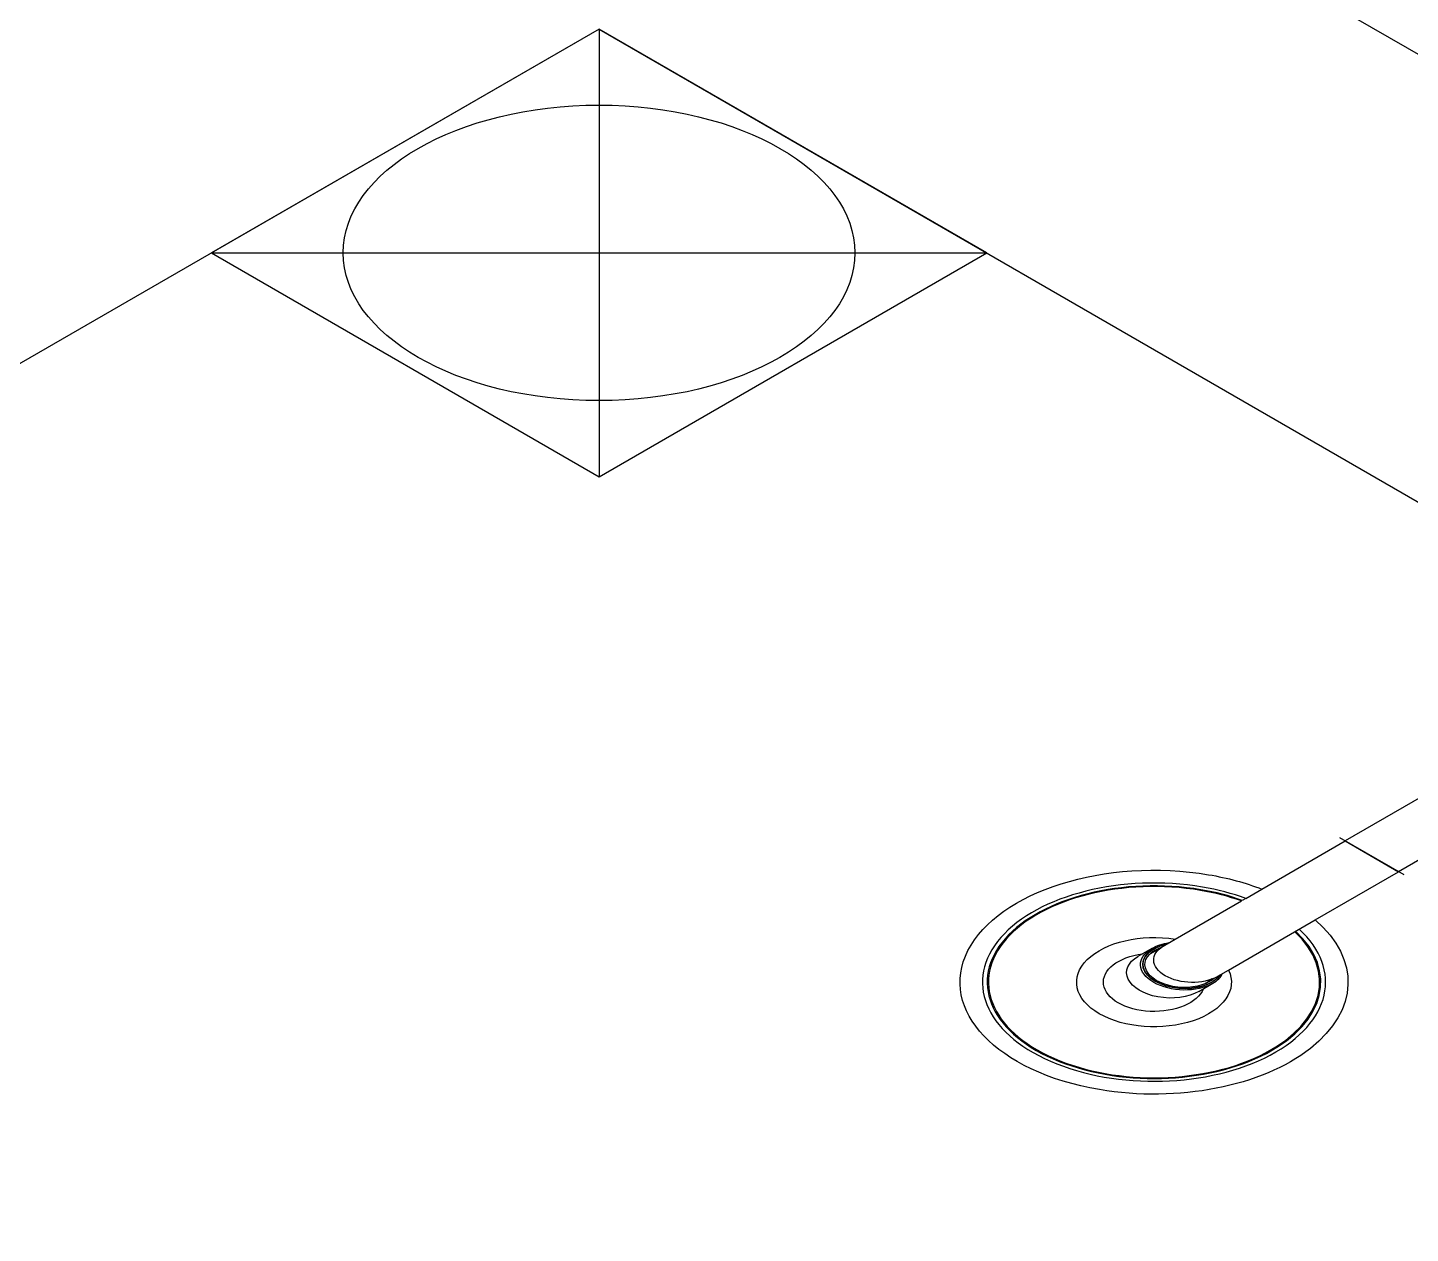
# Model space of a CAD drawing. Header units: millimetres. Extents: x 474.7 to 528.3, y 13.1 to 23.5.
# Drawn here: x 485.12 to 485.4983, y 16.5902 to 16.92 of the extents above; entities that cross this region are included whole.
import ezdxf

# ---------------------------------------------------------------- set-up
doc = ezdxf.new("R2010")
doc.units = ezdxf.units.MM
doc.header["$LTSCALE"] = 2.5
doc.linetypes.add('DASHDOT', pattern=[1, 0.5, -0.25, 0, -0.25])
doc.layers.add('I-ARQ', color=8, linetype='Continuous')

msp = doc.modelspace()

# ---------------------------------------------------------------- linework, layer by layer
at = {"layer": 'I-ARQ', "extrusion": (0, 0.816497, 0.57735)}
for p, q in [((485.38239, 16.98088, 7.89273), (487.13248, 15.97046, 9.32167)), ((485.27632, 16.91964, 7.97933), (484.28637, 16.34809, 8.78762)), ((485.27632, 16.91964, 7.97933), (485.17026, 16.8584, 8.06593)), ((485.27632, 16.91964, 7.97933), (487.02641, 15.90922, 9.40827)), ((485.38239, 16.8584, 8.06593), (485.27632, 16.91964, 7.97933)), ((485.27632, 16.91964, 7.97933), (485.27632, 16.79716, 8.15254)), ((485.17026, 16.8584, 8.06593), (485.27632, 16.79716, 8.15254)), ((485.17026, 16.8584, 8.06593), (485.38239, 16.8584, 8.06593)), ((485.27632, 16.79716, 8.15254), (485.38239, 16.8584, 8.06593))]:
    msp.add_line(p, q, dxfattribs=at)
at = {"layer": 'I-ARQ', "extrusion": (0, 0.816497, 0.57735), "elevation": 18.4217}
for points in [[(-485.56222, -2.95058), (-485.48046, -2.86881)], [(-485.57684, -2.93596), (-485.49508, -2.8542)]]:
    msp.add_lwpolyline(points, dxfattribs=at)
at = {"layer": 'I-ARQ', "ltscale": 0.06322, "extrusion": (0, 0.816497, 0.57735), "elevation": 18.4217}
for points in [[(-485.45765, -2.846), (-485.48046, -2.86881)], [(-485.47227, -2.83139), (-485.49508, -2.8542)], [(-485.45323, -2.84159), (-485.45765, -2.846)], [(-485.44853, -2.80765), (-485.47227, -2.83139)], [(-485.4272, -2.81556), (-485.43392, -2.82227)], [(-485.44182, -2.80094), (-485.44853, -2.80765)]]:
    msp.add_lwpolyline(points, dxfattribs=at)
at = {"layer": 'I-ARQ', "linetype": 'DASHDOT', "ltscale": 0.30975, "extrusion": (0, 0.816497, 0.57735), "elevation": 18.4217}
msp.add_lwpolyline([(-485.49654, -2.85273), (-485.479, -2.87028)], dxfattribs=at)
at = {"layer": 'I-ARQ', "ltscale": 0.258125, "extrusion": (0, 0.816497, 0.57735), "elevation": 18.4217}
msp.add_lwpolyline([(-485.48046, -2.86881), (-485.49508, -2.8542)], dxfattribs=at)
at = {"layer": 'I-ARQ', "extrusion": (0, 0.816497, 0.57735), "elevation": 18.4217}
for points in [[(-485.47227, -2.83139, -0.700978), (-485.41322, -2.75098, -1), (-485.4431, -2.85281, -0.07613), (-485.45765, -2.846)], [(-485.45323, -2.84159, 0.06962), (-485.44138, -2.84695, 5.480122), (-485.46785, -2.82697)], [(-485.44853, -2.80765, -3.836175), (-485.43392, -2.82227)], [(-485.44167, -2.79877, -1.802734), (-485.42503, -2.8154)]]:
    msp.add_lwpolyline(points, format="xyb", dxfattribs=at)
at = {"layer": 'I-ARQ', "ltscale": 0.06322, "extrusion": (0, 0.816497, 0.57735), "elevation": 18.4217}
for points in [[(-485.45323, -2.84159), (-485.45227, -2.84063, 0.067971), (-485.441, -2.84568, 5.429636), (-485.46689, -2.82601)], [(-485.43392, -2.82227), (-485.45204, -2.84039, 0.067551), (-485.44091, -2.84536, 5.416932), (-485.46665, -2.82577)]]:
    msp.add_lwpolyline(points, format="xyb", dxfattribs=at)
at = {"layer": 'I-ARQ', "ltscale": 0.067121, "extrusion": (0, 0.816497, 0.57735), "elevation": 18.4217}
for points in [[(-485.42755, -2.81792), (-485.42503, -2.8154)], [(-485.42503, -2.8154), (-485.42375, -2.81412)]]:
    msp.add_lwpolyline(points, dxfattribs=at)
at = {"layer": 'I-ARQ', "ltscale": 0.067122, "extrusion": (0, 0.816497, 0.57735), "elevation": 18.4217}
msp.add_lwpolyline([(-485.44038, -2.79749), (-485.44427, -2.80137, 0.128945), (-485.44692, -2.80604)], format="xyb", dxfattribs=at)
at = {"layer": 'I-ARQ', "extrusion": (0, 0.816497, 0.57735)}
msp.add_circle((-485.27632, -3.1474, 18.4217), 0.07, dxfattribs=at)
at = {"layer": 'I-ARQ', "extrusion": (5.55112e-17, -0.816497, -0.57735)}
for centre, major_axis, ratio, start_param, end_param in [((485.43587, 16.66338, 8.34174), (-0.00832, 0.0048, -0.00679), 0.939692, 3.141597, 6.283189), ((485.43599, 16.66345, 8.34164), (-0.00796, 0.0046, -0.0065), 0.939693, 2.733002, 6.691777), ((485.43809, 16.66466, 8.33992), (-0.00731, 0.00422, -0.00597), 0.939693, 3.141593, 6.283185)]:
    msp.add_ellipse(centre, major_axis=major_axis, ratio=ratio, start_param=start_param, end_param=end_param, dxfattribs=at)
at = {"layer": 'I-ARQ', "extrusion": (1.66533e-16, -0.816497, -0.57735)}
msp.add_ellipse((485.43599, 16.66345, 8.34164), major_axis=(-0.00789, 0.00456, -0.00644), ratio=0.939693, start_param=2.754135, end_param=6.670643, dxfattribs=at)
at = {"layer": 'I-ARQ', "extrusion": (2.77556e-16, -0.816497, -0.57735)}
msp.add_ellipse((485.4359, 16.6634, 8.34171), major_axis=(0.00746, -0.00431, 0.00609), ratio=0.939693, start_param=1.070796, end_param=3.141564, dxfattribs=at)
at = {"layer": 'I-ARQ', "extrusion": (2.77556e-17, -0.816497, -0.57735)}
msp.add_ellipse((485.43587, 16.66338, 8.34174), major_axis=(-0.00831, 0.00481, -0.0068), ratio=0.942388, start_param=-0.000819, end_param=0.496805, dxfattribs=at)
at = {"layer": 'I-ARQ', "extrusion": (1.38778e-16, -0.816497, -0.57735)}
msp.add_ellipse((485.4359, 16.6634, 8.34171), major_axis=(-0.00746, 0.00431, -0.00609), ratio=0.939693, start_param=-0.000029, end_param=0.199444, dxfattribs=at)
at = {"layer": 'I-ARQ', "extrusion": (0, -0.816497, -0.57735)}
for centre, major_axis, ratio, start_param, end_param in [((485.4355, 16.66317, 8.34203), (0.01021, 0), 1, 3.953679, 4.114696), ((485.43207, 16.66118, 8.34484), (-0.00832, 0.0048, -0.00679), 0.939693, 4.212389, 6.283156), ((485.4355, 16.66317, 8.34203), (0, 0.0059, -0.00834), 1, 2.168494, 2.329509)]:
    msp.add_ellipse(centre, major_axis=major_axis, ratio=ratio, start_param=start_param, end_param=end_param, dxfattribs=at)
at = {"layer": 'I-ARQ', "extrusion": (-8.32667e-17, -0.816497, -0.57735)}
msp.add_ellipse((485.4359, 16.6634, 8.34171), major_axis=(-0.00746, 0.00431, -0.00609), ratio=0.939693, start_param=2.942153, end_param=3.141564, dxfattribs=at)
at = {"layer": 'I-ARQ', "extrusion": (-2.77556e-17, -0.816497, -0.57735)}
msp.add_ellipse((485.43207, 16.66118, 8.34484), major_axis=(-0.00832, 0.0048, -0.00679), ratio=0.939693, start_param=3.141564, end_param=4.212389, dxfattribs=at)
at = {"layer": 'I-ARQ', "extrusion": (1.11022e-16, -0.816497, -0.57735)}
msp.add_ellipse((485.4359, 16.6634, 8.34171), major_axis=(0.00746, -0.00431, 0.00609), ratio=0.939693, start_param=-0.000029, end_param=1.070796, dxfattribs=at)

doc.saveas('drawing.dxf')
